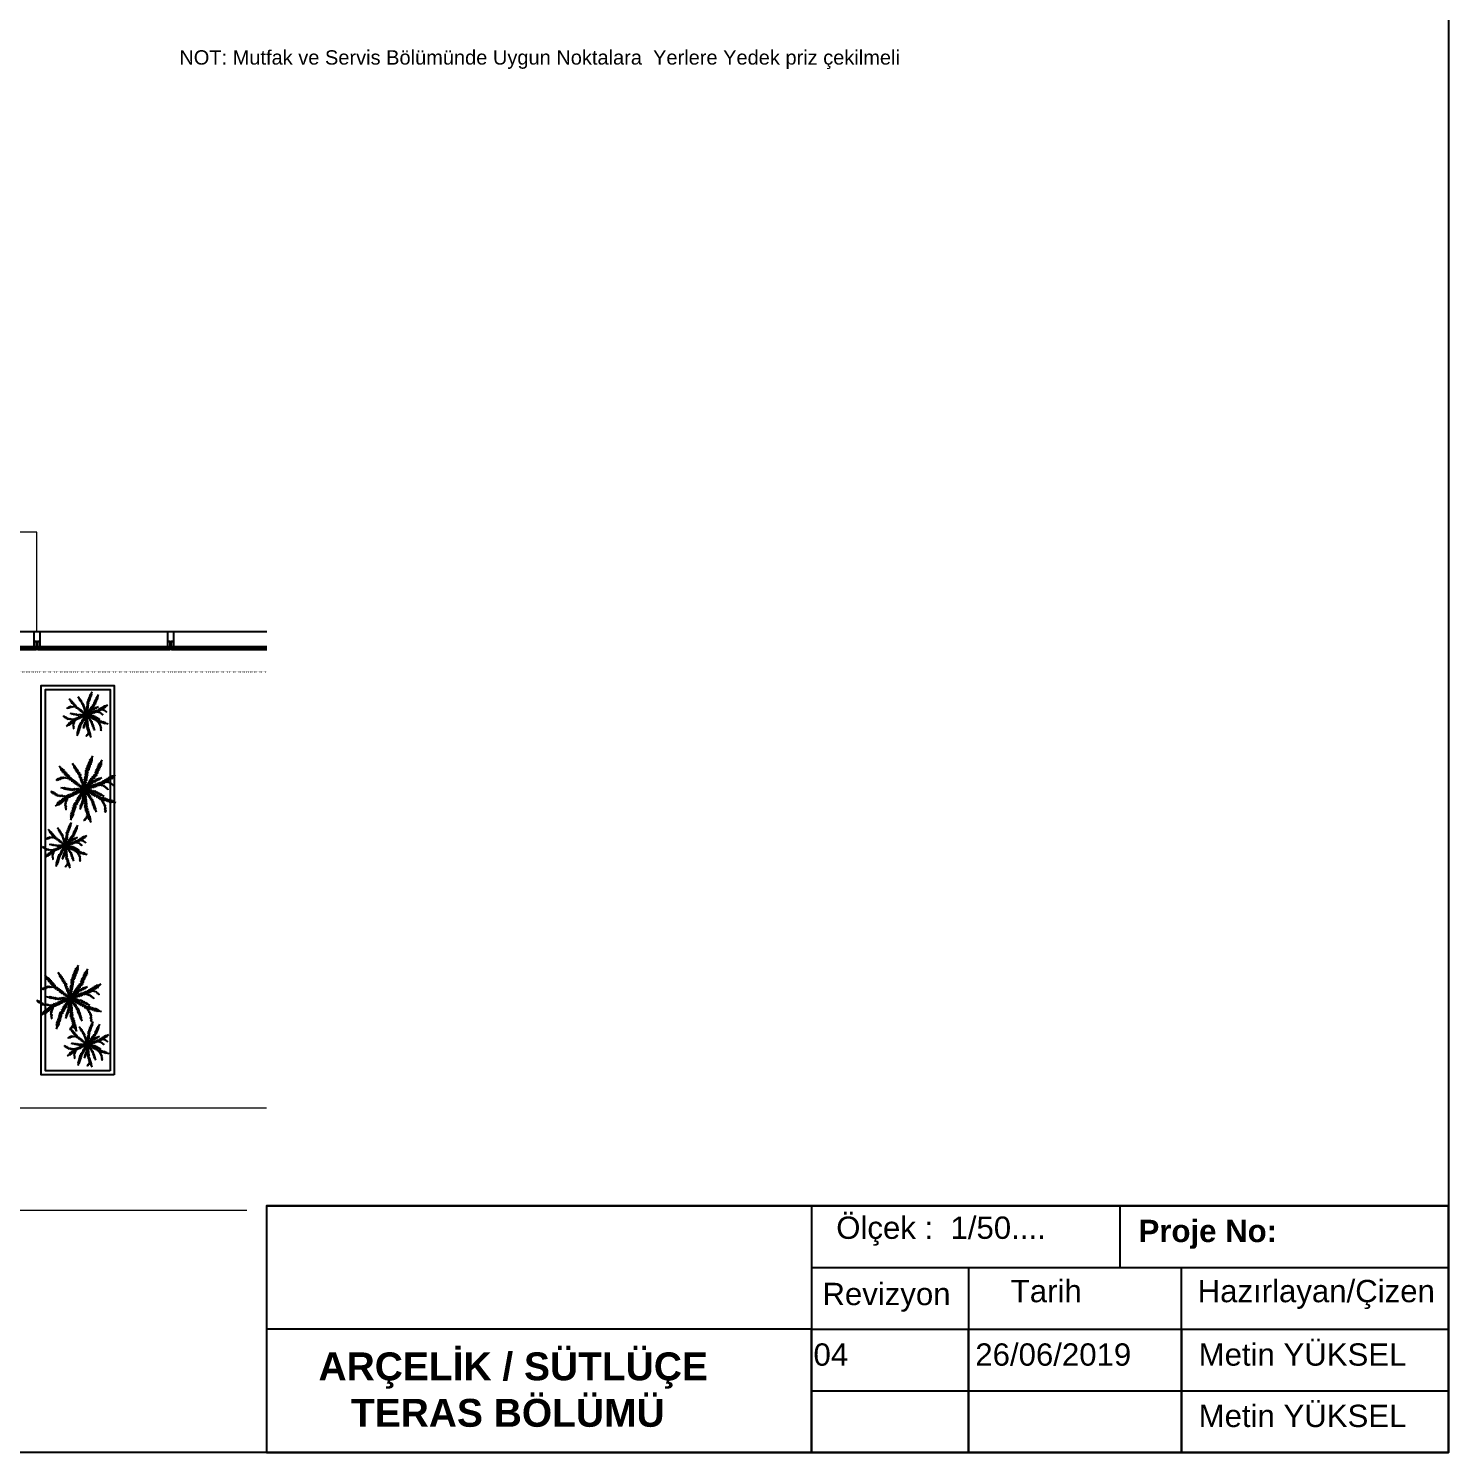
# Model space of a CAD drawing. Header units: centimetres. Extents: x 2289 to 5458, y 2057 to 4688.
# Drawn here: x 4185 to 5458, y 2057 to 3333 of the extents above; entities that cross this region are included whole.
import ezdxf

# ---------------------------------------------------------------- set-up
doc = ezdxf.new("R2010")
doc.units = ezdxf.units.CM
doc.header["$LTSCALE"] = 50
doc.linetypes.add('DOT2', pattern=[0.125, 0, -0.125])
for name, color, linetype in [('ANTET', 250, 'Continuous'), ('BA_elev3', 8, 'Continuous'), ('BA_env_landscp', 84, 'Continuous'), ('BA_mat-alcipan-wr', 91, 'Continuous')]:
    doc.layers.add(name, color=color, linetype=linetype)
doc.layers.add('BA_MECVUT BİNA', color=252, linetype='Continuous', lineweight=5)
doc.layers.add('TES_ELK', color=230, linetype='Continuous', lineweight=25)
doc.styles.add('antet', font='arial.ttf')
doc.styles.get("Standard").update_dxf_attribs({"font": 'arial.ttf'})

# ---------------------------------------------------------------- blocks, each defined once
blk = doc.blocks.new('MAVİ SEDİR')
for p, q in [((215768, 56641), (215771, 56654)), ((215500, 56552), (215493, 56550)), ((215496, 56555), (215497, 56560)), ((215511, 56543), (215498, 56540)), ((215517, 56538), (215502, 56534)), ((215524, 56532), (215505, 56527)), ((215506, 56547), (215507, 56557)), ((215533, 56525), (215513, 56519)), ((215517, 56538), (215518, 56553)), ((215540, 56519), (215519, 56514)), ((215548, 56512), (215527, 56506)), ((215528, 56529), (215529, 56549)), ((215560, 56502), (215539, 56496)), ((215542, 56517), (215543, 56538)), ((215553, 56508), (215554, 56529)), ((215567, 56497), (215568, 56516)), ((215578, 56487), (215580, 56506)), ((215611, 56526), (215604, 56531)), ((215612, 56519), (215605, 56524)), ((215612, 56512), (215606, 56517)), ((215611, 56534), (215607, 56545)), ((215613, 56503), (215607, 56507)), ((215614, 56494), (215607, 56499)), ((215613, 56539), (215609, 56550)), ((215611, 56534), (215623, 56539)), ((215611, 56523), (215621, 56533)), ((215616, 56546), (215612, 56557)), ((215612, 56516), (215621, 56524)), ((215613, 56507), (215620, 56514)), ((215613, 56500), (215620, 56507)), ((215618, 56551), (215614, 56562)), ((215614, 56542), (215626, 56546)), ((215621, 56557), (215617, 56568)), ((215617, 56548), (215629, 56553)), ((215624, 56563), (215619, 56574)), ((215621, 56556), (215633, 56560)), ((215627, 56570), (215622, 56581)), ((215623, 56561), (215635, 56566)), ((215629, 56574), (215624, 56586)), ((215626, 56568), (215638, 56572)), ((215631, 56580), (215627, 56592)), ((215634, 56587), (215630, 56596)), ((215630, 56577), (215641, 56581)), ((215632, 56583), (215642, 56586)), ((215636, 56592), (215643, 56594)), ((215727, 56512), (215714, 56517)), ((215726, 56518), (215715, 56522)), ((215728, 56504), (215715, 56510)), ((215724, 56523), (215716, 56527)), ((215730, 56498), (215716, 56504)), ((215723, 56533), (215718, 56535)), ((215722, 56536), (215725, 56539)), ((215724, 56527), (215729, 56532)), ((215726, 56518), (215733, 56525)), ((215727, 56508), (215737, 56518)), ((215730, 56496), (215740, 56506)), ((215764, 56646), (215755, 56648)), ((215771, 56636), (215758, 56639)), ((215775, 56629), (215760, 56632)), ((215782, 56618), (215765, 56622)), ((215787, 56610), (215770, 56614)), ((215773, 56633), (215776, 56649)), ((215791, 56604), (215774, 56607)), ((215777, 56626), (215781, 56641)), ((215797, 56595), (215780, 56598)), ((215781, 56620), (215784, 56636)), ((215786, 56612), (215789, 56627)), ((215802, 56587), (215786, 56590)), ((215790, 56605), (215794, 56620)), ((215807, 56578), (215791, 56582)), ((215795, 56598), (215798, 56613)), ((215809, 56564), (215795, 56574)), ((215809, 56554), (215797, 56563)), ((215798, 56592), (215802, 56606)), ((215810, 56543), (215799, 56551)), ((215810, 56534), (215800, 56541)), ((215803, 56584), (215807, 56598)), ((215811, 56522), (215803, 56529)), ((215812, 56511), (215805, 56516)), ((215812, 56503), (215806, 56508)), ((215807, 56578), (215810, 56592)), ((215808, 56568), (215816, 56575)), ((215809, 56559), (215817, 56566)), ((215809, 56550), (215817, 56557)), ((215810, 56538), (215818, 56545)), ((215811, 56526), (215818, 56533)), ((215812, 56516), (215819, 56523)), ((215812, 56503), (215819, 56510)), ((215813, 56496), (215820, 56502)), ((215813, 56468), (215890, 56499)), ((215821, 56484), (215816, 56501)), ((215827, 56491), (215822, 56508)), ((215835, 56501), (215830, 56519)), ((215837, 56503), (215859, 56502)), ((215845, 56514), (215840, 56533)), ((215842, 56510), (215865, 56509)), ((215855, 56526), (215849, 56545)), ((215851, 56521), (215873, 56520)), ((215860, 56533), (215882, 56531)), ((215866, 56540), (215861, 56560)), ((215875, 56552), (215869, 56572)), ((215870, 56545), (215891, 56544)), ((215870, 56491), (215872, 56499)), ((215877, 56553), (215898, 56552)), ((215886, 56566), (215881, 56585)), ((215882, 56560), (215903, 56559)), ((215883, 56497), (215885, 56505)), ((215889, 56570), (215909, 56568)), ((215890, 56499), (215959, 56492)), ((215895, 56576), (215891, 56591)), ((215891, 56499), (215899, 56506)), ((215891, 56499), (215898, 56489)), ((215895, 56576), (215911, 56576)), ((215900, 56583), (215913, 56582)), ((215904, 56587), (215901, 56597)), ((215903, 56498), (215912, 56505)), ((215909, 56594), (215917, 56594)), ((215909, 56497), (215918, 56505)), ((215912, 56598), (215910, 56603)), ((215922, 56496), (215931, 56503)), ((215934, 56494), (215944, 56502)), ((215948, 56493), (215956, 56499)), ((215468, 56412), (215463, 56410)), ((215477, 56406), (215469, 56403)), ((215471, 56410), (215470, 56416)), ((215486, 56400), (215475, 56395)), ((215480, 56404), (215480, 56414)), ((215496, 56394), (215480, 56388)), ((215486, 56400), (215486, 56413)), ((215492, 56396), (215492, 56412)), ((215508, 56386), (215492, 56379)), ((215500, 56391), (215500, 56408)), ((215518, 56379), (215502, 56373)), ((215506, 56387), (215506, 56404)), ((215514, 56382), (215513, 56399)), ((215531, 56371), (215515, 56365)), ((215525, 56375), (215524, 56393)), ((215541, 56364), (215526, 56358)), ((215535, 56368), (215534, 56386)), ((215552, 56357), (215538, 56351)), ((215545, 56362), (215544, 56380)), ((215562, 56351), (215548, 56345)), ((215572, 56492), (215550, 56487)), ((215551, 56358), (215550, 56376)), ((215568, 56346), (215554, 56341)), ((215559, 56352), (215559, 56371)), ((215582, 56484), (215560, 56478)), ((215566, 56348), (215565, 56367)), ((215589, 56478), (215567, 56472)), ((215573, 56344), (215572, 56363)), ((215599, 56470), (215576, 56464)), ((215606, 56464), (215584, 56458)), ((215588, 56339), (215588, 56355)), ((215591, 56476), (215592, 56495)), ((215613, 56457), (215591, 56452)), ((215596, 56336), (215596, 56352)), ((215601, 56468), (215603, 56486)), ((215624, 56441), (215606, 56436)), ((215607, 56333), (215606, 56348)), ((215614, 56486), (215608, 56490)), ((215608, 56462), (215610, 56480)), ((215615, 56476), (215609, 56481)), ((215616, 56470), (215610, 56475)), ((215630, 56433), (215612, 56428)), ((215613, 56330), (215613, 56345)), ((215614, 56491), (215620, 56497)), ((215615, 56482), (215620, 56487)), ((215615, 56476), (215619, 56480)), ((215620, 56447), (215622, 56469)), ((215638, 56422), (215621, 56417)), ((215643, 56415), (215626, 56410)), ((215627, 56437), (215629, 56461)), ((215633, 56429), (215635, 56453)), ((215651, 56404), (215634, 56399)), ((215655, 56398), (215638, 56394)), ((215662, 56389), (215645, 56385)), ((215646, 56411), (215648, 56435)), ((215668, 56380), (215652, 56376)), ((215674, 56372), (215658, 56368)), ((215660, 56392), (215661, 56415)), ((215678, 56367), (215662, 56363)), ((215666, 56383), (215668, 56407)), ((215672, 56375), (215674, 56398)), ((215689, 56352), (215673, 56348)), ((215679, 56365), (215681, 56388)), ((215684, 56358), (215686, 56381)), ((215695, 56343), (215697, 56366)), ((215705, 56329), (215707, 56352)), ((215731, 56490), (215717, 56496)), ((215733, 56480), (215719, 56486)), ((215735, 56469), (215721, 56476)), ((215737, 56460), (215723, 56467)), ((215738, 56454), (215724, 56461)), ((215740, 56446), (215725, 56452)), ((215741, 56439), (215726, 56446)), ((215737, 56343), (215726, 56348)), ((215738, 56374), (215727, 56379)), ((215738, 56367), (215727, 56372)), ((215738, 56360), (215727, 56365)), ((215737, 56356), (215727, 56361)), ((215742, 56433), (215728, 56439)), ((215740, 56402), (215728, 56408)), ((215740, 56396), (215728, 56402)), ((215739, 56387), (215728, 56392)), ((215739, 56382), (215728, 56387)), ((215741, 56419), (215729, 56424)), ((215741, 56412), (215729, 56417)), ((215732, 56486), (215741, 56497)), ((215734, 56474), (215744, 56484)), ((215736, 56463), (215745, 56473)), ((215736, 56335), (215747, 56347)), ((215737, 56354), (215748, 56366)), ((215737, 56348), (215748, 56359)), ((215738, 56452), (215747, 56462)), ((215738, 56370), (215749, 56381)), ((215738, 56363), (215749, 56374)), ((215739, 56393), (215751, 56405)), ((215739, 56377), (215750, 56389)), ((215740, 56443), (215749, 56452)), ((215740, 56409), (215752, 56421)), ((215741, 56437), (215750, 56446)), ((215741, 56423), (215752, 56435)), ((215741, 56416), (215752, 56428)), ((215753, 56334), (215747, 56356)), ((215760, 56350), (215754, 56372)), ((215757, 56343), (215773, 56342)), ((215768, 56366), (215761, 56388)), ((215771, 56375), (215765, 56397)), ((215765, 56360), (215781, 56359)), ((215776, 56386), (215770, 56408)), ((215772, 56377), (215789, 56376)), ((215781, 56395), (215774, 56418)), ((215775, 56382), (215792, 56381)), ((215785, 56405), (215778, 56427)), ((215779, 56392), (215796, 56391)), ((215783, 56402), (215801, 56401)), ((215794, 56426), (215788, 56449)), ((215788, 56412), (215806, 56411)), ((215790, 56323), (215797, 56345)), ((215791, 56418), (215809, 56417)), ((215796, 56430), (215814, 56429)), ((215804, 56447), (215797, 56470)), ((215800, 56438), (215818, 56437)), ((215808, 56456), (215801, 56479)), ((215805, 56451), (215824, 56450)), ((215812, 56466), (215806, 56488)), ((215806, 56333), (215813, 56354)), ((215810, 56460), (215828, 56459)), ((215813, 56337), (215821, 56359)), ((215818, 56478), (215840, 56477)), ((215823, 56486), (215846, 56485)), ((215824, 56344), (215832, 56365)), ((215829, 56494), (215852, 56492)), ((215829, 56347), (215843, 56336)), ((215833, 56349), (215840, 56371)), ((215839, 56352), (215852, 56342)), ((215842, 56480), (215848, 56477)), ((215842, 56354), (215850, 56376)), ((215848, 56358), (215862, 56347)), ((215850, 56483), (215857, 56479)), ((215853, 56484), (215856, 56492)), ((215854, 56362), (215868, 56350)), ((215862, 56366), (215870, 56388)), ((215865, 56489), (215874, 56484)), ((215866, 56368), (215880, 56357)), ((215873, 56373), (215888, 56362)), ((215880, 56495), (215892, 56489)), ((215881, 56378), (215889, 56400)), ((215885, 56380), (215900, 56368)), ((215890, 56383), (215898, 56405)), ((215894, 56385), (215909, 56373)), ((215900, 56388), (215907, 56410)), ((215906, 56498), (215914, 56487)), ((215911, 56395), (215929, 56381)), ((215917, 56398), (215923, 56415)), ((215920, 56496), (215928, 56486)), ((215920, 56399), (215938, 56384)), ((215926, 56400), (215932, 56417)), ((215927, 56495), (215935, 56485)), ((215929, 56401), (215947, 56387)), ((215937, 56494), (215944, 56485)), ((215939, 56404), (215945, 56422)), ((215941, 56405), (215959, 56391)), ((215949, 56407), (215967, 56393)), ((215953, 56492), (215957, 56487)), ((215954, 56409), (215960, 56427)), ((215963, 56411), (215980, 56397)), ((215969, 56413), (215975, 56432)), ((215977, 56415), (215994, 56402)), ((215986, 56418), (215993, 56437)), ((215992, 56420), (216009, 56406)), ((216000, 56422), (216007, 56442)), ((216002, 56423), (216019, 56409)), ((216011, 56425), (216027, 56412)), ((216017, 56427), (216024, 56446)), ((216022, 56428), (216037, 56416)), ((216031, 56431), (216036, 56445)), ((216031, 56431), (216043, 56421)), ((216039, 56433), (216049, 56425)), ((216044, 56435), (216047, 56444)), ((216052, 56437), (216058, 56433)), ((216057, 56438), (216058, 56444)), ((215388, 56205), (215383, 56208)), ((215392, 56207), (215390, 56199)), ((215400, 56210), (215392, 56215)), ((215413, 56215), (215400, 56223)), ((215405, 56212), (215402, 56199)), ((215426, 56220), (215409, 56231)), ((215413, 56215), (215409, 56200)), ((215421, 56219), (215417, 56200)), ((215443, 56227), (215425, 56238)), ((215432, 56223), (215427, 56202)), ((215440, 56226), (215435, 56206)), ((215456, 56233), (215438, 56243)), ((215450, 56230), (215445, 56209)), ((215473, 56240), (215456, 56250)), ((215465, 56236), (215460, 56215)), ((215487, 56245), (215471, 56256)), ((215479, 56242), (215474, 56220)), ((215502, 56252), (215486, 56261)), ((215491, 56247), (215486, 56225)), ((215500, 56251), (215494, 56228)), ((215514, 56257), (215499, 56266)), ((215511, 56255), (215506, 56233)), ((215523, 56260), (215508, 56270)), ((215520, 56259), (215515, 56236)), ((215542, 56264), (215523, 56276)), ((215529, 56262), (215524, 56240)), ((215553, 56265), (215533, 56278)), ((215563, 56267), (215543, 56279)), ((215549, 56265), (215544, 56246)), ((215559, 56266), (215555, 56248)), ((215585, 56270), (215565, 56282)), ((215583, 56341), (215566, 56334)), ((215572, 56268), (215568, 56250)), ((215592, 56338), (215573, 56331)), ((215581, 56269), (215577, 56251)), ((215594, 56182), (215578, 56192)), ((215600, 56335), (215581, 56328)), ((215609, 56273), (215589, 56285)), ((215605, 56190), (215589, 56200)), ((215594, 56271), (215590, 56253)), ((215612, 56196), (215596, 56205)), ((215601, 56272), (215597, 56255)), ((215617, 56329), (215599, 56322)), ((215619, 56274), (215599, 56287)), ((215622, 56204), (215607, 56213)), ((215612, 56273), (215608, 56256)), ((215629, 56276), (215610, 56288)), ((215615, 56198), (215610, 56175)), ((215628, 56208), (215613, 56217)), ((215635, 56323), (215617, 56316)), ((215623, 56275), (215619, 56258)), ((215641, 56277), (215622, 56290)), ((215637, 56215), (215622, 56224)), ((215624, 56327), (215623, 56341)), ((215644, 56320), (215626, 56313)), ((215630, 56325), (215629, 56339)), ((215633, 56276), (215629, 56260)), ((215634, 56213), (215629, 56190)), ((215650, 56278), (215631, 56291)), ((215645, 56222), (215631, 56231)), ((215651, 56318), (215634, 56311)), ((215639, 56277), (215635, 56261)), ((215642, 56219), (215637, 56197)), ((215638, 56322), (215638, 56336)), ((215653, 56228), (215639, 56237)), ((215650, 56190), (215639, 56188)), ((215661, 56314), (215643, 56307)), ((215658, 56232), (215644, 56240)), ((215657, 56199), (215644, 56197)), ((215650, 56226), (215645, 56203)), ((215646, 56319), (215646, 56333)), ((215662, 56204), (215647, 56202)), ((215668, 56281), (215649, 56293)), ((215668, 56312), (215651, 56305)), ((215666, 56209), (215651, 56207)), ((215652, 56193), (215659, 56181)), ((215655, 56317), (215654, 56330)), ((215658, 56279), (215654, 56264)), ((215660, 56233), (215655, 56211)), ((215659, 56315), (215659, 56329)), ((215673, 56243), (215659, 56251)), ((215675, 56220), (215660, 56217)), ((215660, 56202), (215666, 56192)), ((215667, 56239), (215662, 56216)), ((215664, 56207), (215670, 56197)), ((215682, 56307), (215665, 56300)), ((215685, 56283), (215666, 56295)), ((215669, 56214), (215675, 56204)), ((215684, 56231), (215670, 56228)), ((215675, 56282), (215672, 56267)), ((215674, 56310), (215673, 56323)), ((215673, 56218), (215678, 56208)), ((215687, 56254), (215674, 56262)), ((215688, 56236), (215674, 56233)), ((215681, 56250), (215677, 56227)), ((215696, 56303), (215678, 56296)), ((215692, 56240), (215678, 56238)), ((215678, 56224), (215684, 56214)), ((215700, 56285), (215681, 56297)), ((215681, 56227), (215686, 56218)), ((215697, 56246), (215683, 56244)), ((215699, 56337), (215684, 56333)), ((215685, 56232), (215691, 56223)), ((215702, 56194), (215685, 56193)), ((215688, 56305), (215687, 56318)), ((215700, 56251), (215687, 56248)), ((215704, 56199), (215687, 56199)), ((215692, 56284), (215689, 56271)), ((215701, 56264), (215689, 56272)), ((215707, 56299), (215690, 56292)), ((215695, 56260), (215690, 56238)), ((215690, 56238), (215695, 56228)), ((215709, 56217), (215693, 56216)), ((215708, 56259), (215694, 56257)), ((215694, 56242), (215699, 56233)), ((215709, 56324), (215696, 56320)), ((215696, 56245), (215701, 56236)), ((215715, 56287), (215697, 56299)), ((215715, 56234), (215699, 56234)), ((215700, 56190), (215709, 56168)), ((215701, 56301), (215701, 56312)), ((215714, 56267), (215701, 56265)), ((215719, 56295), (215702, 56288)), ((215704, 56286), (215702, 56276)), ((215710, 56272), (215702, 56277)), ((215706, 56269), (215702, 56247)), ((215703, 56254), (215708, 56245)), ((215704, 56202), (215713, 56180)), ((215720, 56274), (215706, 56271)), ((215720, 56250), (215706, 56250)), ((215716, 56314), (215707, 56311)), ((215725, 56289), (215707, 56301)), ((215707, 56210), (215716, 56189)), ((215711, 56298), (215710, 56306)), ((215727, 56292), (215710, 56285)), ((215710, 56262), (215715, 56254)), ((215713, 56287), (215711, 56280)), ((215717, 56277), (215711, 56281)), ((215713, 56318), (215715, 56340)), ((215726, 56281), (215713, 56279)), ((215713, 56227), (215721, 56206)), ((215721, 56307), (215714, 56305)), ((215719, 56279), (215714, 56257)), ((215724, 56262), (215714, 56262)), ((215717, 56295), (215717, 56301)), ((215730, 56286), (215717, 56284)), ((215717, 56270), (215721, 56263)), ((215718, 56244), (215727, 56223)), ((215727, 56270), (215720, 56270)), ((215727, 56285), (215722, 56263)), ((215722, 56276), (215725, 56271)), ((215723, 56305), (215724, 56327)), ((215723, 56257), (215731, 56237)), ((215725, 56280), (215727, 56276)), ((215736, 56330), (215726, 56335)), ((215735, 56319), (215726, 56323)), ((215735, 56310), (215728, 56313)), ((215728, 56273), (215736, 56252)), ((215729, 56296), (215730, 56318)), ((215735, 56285), (215729, 56273)), ((215734, 56304), (215730, 56306)), ((215736, 56279), (215730, 56267)), ((215737, 56297), (215731, 56319)), ((215731, 56282), (215739, 56262)), ((215738, 56270), (215732, 56257)), ((215734, 56302), (215745, 56314)), ((215734, 56295), (215744, 56307)), ((215740, 56261), (215734, 56249)), ((215735, 56323), (215746, 56335)), ((215741, 56307), (215735, 56328)), ((215735, 56314), (215745, 56325)), ((215736, 56277), (215741, 56277)), ((215737, 56283), (215758, 56275)), ((215743, 56251), (215737, 56238)), ((215738, 56290), (215750, 56283)), ((215738, 56272), (215744, 56272)), ((215739, 56287), (215743, 56271)), ((215744, 56272), (215739, 56266)), ((215739, 56265), (215748, 56264)), ((215746, 56240), (215739, 56227)), ((215740, 56294), (215748, 56315)), ((215747, 56321), (215741, 56343)), ((215747, 56235), (215741, 56222)), ((215742, 56309), (215749, 56309)), ((215742, 56289), (215759, 56302)), ((215742, 56274), (215763, 56266)), ((215748, 56264), (215742, 56257)), ((215742, 56255), (215752, 56254)), ((215749, 56227), (215742, 56215)), ((215750, 56221), (215744, 56209)), ((215745, 56317), (215755, 56316)), ((215745, 56291), (215756, 56284)), ((215745, 56282), (215750, 56266)), ((215754, 56254), (215745, 56243)), ((215745, 56244), (215754, 56243)), ((215752, 56215), (215745, 56202)), ((215746, 56291), (215747, 56296)), ((215747, 56281), (215751, 56284)), ((215747, 56233), (215757, 56232)), ((215748, 56230), (215758, 56228)), ((215749, 56299), (215756, 56320)), ((215755, 56201), (215749, 56188)), ((215750, 56328), (215764, 56327)), ((215750, 56260), (215771, 56252)), ((215750, 56223), (215760, 56222)), ((215751, 56292), (215753, 56298)), ((215751, 56217), (215762, 56216)), ((215752, 56289), (215770, 56302)), ((215752, 56301), (215757, 56296)), ((215752, 56278), (215758, 56282)), ((215762, 56239), (215752, 56227)), ((215753, 56211), (215764, 56209)), ((215754, 56292), (215766, 56285)), ((215754, 56288), (215756, 56282)), ((215754, 56206), (215765, 56205)), ((215755, 56276), (215760, 56259)), ((215756, 56198), (215767, 56197)), ((215757, 56248), (215778, 56240)), ((215757, 56193), (215768, 56192)), ((215759, 56305), (215766, 56299)), ((215759, 56293), (215761, 56301)), ((215760, 56273), (215768, 56279)), ((215771, 56223), (215761, 56211)), ((215763, 56307), (215770, 56328)), ((215763, 56293), (215775, 56286)), ((215763, 56288), (215766, 56278)), ((215764, 56270), (215769, 56253)), ((215766, 56233), (215787, 56225)), ((215768, 56287), (215786, 56301)), ((215769, 56311), (215780, 56302)), ((215769, 56294), (215771, 56304)), ((215780, 56207), (215770, 56194)), ((215771, 56266), (215780, 56273)), ((215783, 56202), (215772, 56189)), ((215773, 56295), (215785, 56287)), ((215775, 56315), (215783, 56336)), ((215775, 56287), (215779, 56273)), ((215775, 56263), (215780, 56246)), ((215775, 56217), (215796, 56209)), ((215788, 56193), (215777, 56179)), ((215779, 56209), (215801, 56201)), ((215780, 56295), (215782, 56305)), ((215782, 56286), (215800, 56300)), ((215782, 56258), (215792, 56265)), ((215784, 56320), (215796, 56310)), ((215784, 56296), (215796, 56288)), ((215785, 56198), (215807, 56190)), ((215787, 56255), (215792, 56239)), ((215790, 56297), (215802, 56289)), ((215790, 56189), (215812, 56181)), ((215791, 56297), (215794, 56307)), ((215792, 56286), (215796, 56270)), ((215792, 56251), (215797, 56235)), ((215794, 56250), (215804, 56258)), ((215795, 56297), (215798, 56307)), ((215797, 56298), (215809, 56290)), ((215798, 56248), (215808, 56255)), ((215799, 56329), (215812, 56319)), ((215799, 56285), (215817, 56298)), ((215800, 56246), (215805, 56230)), ((215801, 56298), (215804, 56308)), ((215804, 56298), (215815, 56290)), ((215804, 56244), (215815, 56251)), ((215807, 56242), (215812, 56225)), ((215808, 56299), (215810, 56309)), ((215810, 56299), (215822, 56291)), ((215810, 56284), (215815, 56269)), ((215811, 56239), (215822, 56247)), ((215813, 56238), (215819, 56221)), ((215815, 56339), (215828, 56328)), ((215815, 56300), (215817, 56310)), ((215817, 56284), (215836, 56297)), ((215818, 56235), (215829, 56243)), ((215819, 56300), (215821, 56311)), ((215821, 56342), (215834, 56331)), ((215823, 56232), (215833, 56240)), ((215824, 56301), (215836, 56293)), ((215826, 56283), (215845, 56297)), ((215827, 56301), (215830, 56312)), ((215828, 56283), (215833, 56267)), ((215828, 56228), (215833, 56211)), ((215831, 56226), (215842, 56234)), ((215832, 56302), (215835, 56313)), ((215834, 56283), (215839, 56266)), ((215837, 56223), (215848, 56231)), ((215838, 56302), (215850, 56294)), ((215838, 56282), (215857, 56296)), ((215841, 56303), (215843, 56314)), ((215842, 56219), (215848, 56201)), ((215844, 56303), (215856, 56295)), ((215845, 56282), (215850, 56265)), ((215845, 56217), (215857, 56225)), ((215847, 56303), (215850, 56315)), ((215848, 56282), (215867, 56295)), ((215849, 56215), (215854, 56197)), ((215851, 56304), (215862, 56296)), ((215852, 56213), (215863, 56221)), ((215855, 56281), (215860, 56264)), ((215856, 56210), (215861, 56194)), ((215859, 56305), (215862, 56318)), ((215859, 56281), (215878, 56294)), ((215863, 56306), (215872, 56300)), ((215864, 56307), (215868, 56320)), ((215864, 56204), (215878, 56214)), ((215866, 56280), (215872, 56263)), ((215868, 56308), (215877, 56302)), ((215869, 56202), (215873, 56189)), ((215870, 56309), (215873, 56322)), ((215871, 56202), (215885, 56212)), ((215873, 56280), (215879, 56263)), ((215875, 56200), (215879, 56187)), ((215876, 56311), (215885, 56305)), ((215877, 56311), (215880, 56325)), ((215878, 56199), (215892, 56210)), ((215882, 56313), (215885, 56327)), ((215883, 56279), (215902, 56293)), ((215885, 56315), (215895, 56308)), ((215885, 56197), (215889, 56183)), ((215887, 56279), (215892, 56261)), ((215887, 56196), (215901, 56206)), ((215890, 56316), (215893, 56330)), ((215893, 56194), (215907, 56204)), ((215894, 56318), (215904, 56311)), ((215896, 56278), (215901, 56260)), ((215897, 56193), (215901, 56179)), ((215898, 56320), (215902, 56333)), ((215903, 56191), (215917, 56201)), ((215904, 56322), (215915, 56315)), ((215905, 56277), (215924, 56291)), ((215907, 56323), (215911, 56336)), ((215908, 56189), (215912, 56175)), ((215909, 56277), (215915, 56259)), ((215912, 56325), (215923, 56318)), ((215914, 56326), (215917, 56338)), ((215914, 56187), (215927, 56197)), ((215915, 56277), (215934, 56291)), ((215919, 56328), (215922, 56340)), ((215919, 56276), (215925, 56258)), ((215923, 56329), (215933, 56322)), ((215925, 56330), (215928, 56342)), ((215925, 56183), (215938, 56193)), ((215926, 56276), (215944, 56289)), ((215930, 56332), (215933, 56342)), ((215930, 56332), (215938, 56327)), ((215933, 56181), (215946, 56190)), ((215935, 56334), (215937, 56342)), ((215938, 56335), (215944, 56332)), ((215939, 56275), (215946, 56253)), ((215943, 56337), (215944, 56342)), ((215945, 56274), (215960, 56284)), ((215946, 56338), (215949, 56336)), ((215948, 56273), (215955, 56250)), ((215954, 56271), (215969, 56281)), ((215957, 56270), (215964, 56248)), ((215967, 56266), (215982, 56277)), ((215969, 56266), (215976, 56244)), ((215978, 56263), (215984, 56241)), ((215982, 56261), (215998, 56272)), ((215991, 56258), (215997, 56237)), ((215997, 56256), (216013, 56268)), ((216000, 56255), (216048, 56269)), ((216005, 56254), (216011, 56233)), ((216014, 56250), (216031, 56262)), ((216020, 56261), (216024, 56258)), ((216020, 56249), (216026, 56228)), ((216023, 56262), (216025, 56266)), ((216028, 56263), (216031, 56269)), ((216028, 56246), (216045, 56258)), ((216030, 56264), (216034, 56261)), ((216030, 56245), (216036, 56225)), ((216032, 56264), (216035, 56270)), ((216038, 56242), (216044, 56222)), ((216040, 56266), (216044, 56263)), ((216042, 56267), (216045, 56274)), ((216045, 56240), (216061, 56252)), ((216048, 56269), (216078, 56298)), ((216048, 56269), (216048, 56277)), ((216048, 56269), (216055, 56269)), ((216050, 56239), (216055, 56220)), ((216052, 56272), (216052, 56280)), ((216054, 56274), (216061, 56274)), ((216058, 56279), (216058, 56287)), ((216058, 56236), (216070, 56245)), ((216058, 56236), (216063, 56220)), ((216059, 56279), (216066, 56279)), ((216064, 56284), (216064, 56292)), ((216065, 56285), (216072, 56285)), ((216066, 56233), (216070, 56221)), ((216070, 56290), (216078, 56290)), ((216071, 56291), (216071, 56297)), ((216071, 56231), (216079, 56237)), ((216075, 56295), (216075, 56299)), ((216079, 56228), (216082, 56221)), ((216084, 56227), (216088, 56230)), ((215435, 56105), (215428, 56109)), ((215431, 56103), (215430, 56098)), ((215448, 56110), (215437, 56117)), ((215443, 56108), (215441, 56098)), ((215456, 56114), (215442, 56122)), ((215464, 56117), (215447, 56127)), ((215456, 56114), (215452, 56099)), ((215475, 56122), (215457, 56133)), ((215483, 56125), (215464, 56136)), ((215468, 56119), (215464, 56099)), ((215493, 56130), (215474, 56141)), ((215485, 56126), (215480, 56106)), ((215507, 56136), (215488, 56147)), ((215498, 56132), (215494, 56112)), ((215521, 56142), (215502, 56153)), ((215515, 56139), (215511, 56120)), ((215533, 56147), (215514, 56159)), ((215542, 56151), (215522, 56162)), ((215529, 56145), (215525, 56126)), ((215553, 56156), (215533, 56167)), ((215544, 56152), (215540, 56133)), ((215562, 56159), (215542, 56171)), ((215570, 56164), (215551, 56175)), ((215556, 56157), (215552, 56139)), ((215565, 56160), (215561, 56143)), ((215586, 56176), (215570, 56186)), ((215581, 56172), (215576, 56150)), ((215589, 56179), (215584, 56155)), ((215598, 56185), (215592, 56161)), ((215615, 56116), (215609, 56115)), ((215612, 56109), (215609, 56109)), ((215623, 56132), (215610, 56130)), ((215619, 56124), (215610, 56123)), ((215632, 56036), (215610, 56035)), ((215613, 56112), (215615, 56108)), ((215627, 56142), (215615, 56140)), ((215617, 56120), (215621, 56113)), ((215640, 56048), (215618, 56047)), ((215631, 56150), (215619, 56147)), ((215619, 56124), (215624, 56116)), ((215621, 56129), (215627, 56119)), ((215636, 56160), (215624, 56158)), ((215624, 56136), (215631, 56124)), ((215647, 56060), (215625, 56059)), ((215627, 56140), (215633, 56129)), ((215640, 56168), (215628, 56166)), ((215630, 56146), (215636, 56135)), ((215652, 56067), (215630, 56066)), ((215644, 56177), (215633, 56175)), ((215634, 56155), (215640, 56143)), ((215659, 56078), (215636, 56077)), ((215636, 56043), (215644, 56024)), ((215648, 56185), (215637, 56183)), ((215638, 56163), (215644, 56151)), ((215641, 56171), (215648, 56159)), ((215664, 56086), (215641, 56085)), ((215644, 56176), (215650, 56164)), ((215645, 56056), (215652, 56038)), ((215669, 56094), (215646, 56093)), ((215647, 56183), (215654, 56170)), ((215649, 56188), (215656, 56176)), ((215650, 56064), (215663, 56010)), ((215654, 56047), (215651, 56043)), ((215654, 56069), (215660, 56052)), ((215657, 56036), (215654, 56031)), ((215675, 56113), (215656, 56112)), ((215657, 56038), (215662, 56035)), ((215678, 56123), (215659, 56122)), ((215661, 56081), (215668, 56064)), ((215682, 56135), (215664, 56135)), ((215666, 56088), (215672, 56072)), ((215685, 56144), (215667, 56143)), ((215689, 56157), (215672, 56156)), ((215673, 56107), (215681, 56086)), ((215692, 56163), (215674, 56162)), ((215676, 56117), (215685, 56095)), ((215695, 56174), (215678, 56173)), ((215679, 56127), (215688, 56105)), ((215698, 56184), (215681, 56183)), ((215684, 56142), (215700, 56076)), ((215686, 56148), (215695, 56126)), ((215689, 56121), (215686, 56116)), ((215693, 56107), (215689, 56102)), ((215692, 56110), (215698, 56107)), ((215696, 56093), (215692, 56088)), ((215694, 56170), (215702, 56148)), ((215695, 56097), (215703, 56093)), ((215699, 56082), (215695, 56076)), ((215697, 56180), (215706, 56159)), ((215698, 56084), (215708, 56079)), ((215700, 56076), (215739, 56033)), ((215701, 56075), (215701, 56066)), ((215701, 56075), (215711, 56075)), ((215709, 56066), (215720, 56066)), ((215711, 56064), (215710, 56055)), ((215717, 56058), (215728, 56057)), ((215722, 56052), (215722, 56042)), ((215726, 56047), (215736, 56047)), ((215729, 56045), (215728, 56034)), ((215733, 56041), (215732, 56032)), ((215735, 56037), (215741, 56037)), ((215758, 56188), (215752, 56175)), ((215760, 56182), (215753, 56168)), ((215761, 56175), (215755, 56163)), ((215759, 56185), (215770, 56184)), ((215760, 56179), (215772, 56178)), ((215765, 56164), (215760, 56154)), ((215767, 56159), (215762, 56149)), ((215763, 56167), (215777, 56165)), ((215766, 56162), (215780, 56160)), ((215771, 56151), (215766, 56141)), ((215768, 56157), (215782, 56155)), ((215776, 56142), (215771, 56132)), ((215772, 56150), (215786, 56148)), ((215775, 56145), (215788, 56143)), ((215780, 56134), (215775, 56123)), ((215779, 56138), (215792, 56136)), ((215786, 56124), (215780, 56113)), ((215794, 56183), (215782, 56170)), ((215783, 56130), (215796, 56128)), ((215790, 56117), (215784, 56105)), ((215787, 56121), (215801, 56120)), ((215799, 56174), (215788, 56160)), ((215795, 56107), (215790, 56096)), ((215802, 56168), (215791, 56154)), ((215791, 56115), (215804, 56114)), ((215793, 56111), (215806, 56109)), ((215795, 56180), (215817, 56172)), ((215799, 56099), (215795, 56091)), ((215797, 56104), (215808, 56103)), ((215809, 56156), (215798, 56142)), ((215799, 56099), (215809, 56098)), ((215803, 56092), (215800, 56086)), ((215801, 56095), (215809, 56094)), ((215813, 56148), (215802, 56134)), ((215807, 56085), (215805, 56082)), ((215806, 56087), (215810, 56087)), ((215807, 56160), (215829, 56151)), ((215820, 56136), (215808, 56122)), ((215825, 56128), (215813, 56113)), ((215818, 56140), (215840, 56132)), ((215835, 56110), (215821, 56093)), ((215823, 56131), (215845, 56123)), ((215838, 56101), (215823, 56084)), ((215840, 56092), (215826, 56074)), ((215828, 56122), (215849, 56114)), ((215844, 56080), (215829, 56062)), ((215832, 56115), (215911, 56067)), ((215846, 56071), (215832, 56054)), ((215850, 56058), (215835, 56041)), ((215837, 56104), (215854, 56098)), ((215853, 56044), (215839, 56027)), ((215840, 56095), (215857, 56089)), ((215843, 56082), (215861, 56076)), ((215847, 56067), (215865, 56060)), ((215851, 56052), (215870, 56045)), ((215856, 56034), (215875, 56027)), ((215857, 56100), (215863, 56102)), ((215857, 56100), (215858, 56092)), ((215862, 56097), (215869, 56099)), ((215866, 56094), (215867, 56086)), ((215871, 56092), (215879, 56095)), ((215874, 56090), (215875, 56081)), ((215886, 56082), (215897, 56086)), ((215891, 56079), (215892, 56070)), ((215902, 56073), (215916, 56077)), ((215904, 56071), (215906, 56062)), ((215911, 56067), (215990, 56063)), ((215913, 56067), (215923, 56076)), ((215913, 56067), (215921, 56057)), ((215921, 56185), (215925, 56170)), ((215922, 56066), (215932, 56076)), ((215927, 56066), (215935, 56056)), ((215931, 56181), (215936, 56166)), ((215939, 56179), (215952, 56188)), ((215939, 56065), (215950, 56075)), ((215940, 56065), (215949, 56055)), ((215944, 56177), (215948, 56162)), ((215948, 56176), (215960, 56184)), ((215953, 56065), (215964, 56075)), ((215954, 56174), (215964, 56181)), ((215954, 56174), (215957, 56163)), ((215956, 56064), (215965, 56054)), ((215960, 56172), (215968, 56177)), ((215964, 56170), (215966, 56163)), ((215969, 56064), (215978, 56053)), ((215970, 56168), (215975, 56171)), ((215972, 56064), (215980, 56071)), ((215973, 56167), (215975, 56163)), ((215977, 56063), (215985, 56055)), ((215983, 56063), (215989, 56068)), ((215589, 55969), (215582, 55969)), ((215597, 55981), (215584, 55981)), ((215602, 55988), (215586, 55988)), ((215606, 55996), (215587, 55995)), ((215587, 55966), (215589, 55961)), ((215613, 56006), (215592, 56005)), ((215594, 55977), (215598, 55967)), ((215617, 56013), (215596, 56012)), ((215623, 56022), (215602, 56021)), ((215602, 55988), (215607, 55974)), ((215609, 56000), (215617, 55981)), ((215619, 56015), (215627, 55996)), ((215627, 56027), (215634, 56008)), ((215660, 56024), (215657, 56019)), ((215659, 56027), (215666, 56024)), ((215662, 56015), (215659, 56010)), ((215662, 56017), (215670, 56013)), ((215663, 56010), (215695, 55975)), ((215664, 56009), (215672, 56009)), ((215664, 56009), (215664, 56002)), ((215671, 56002), (215679, 56001)), ((215672, 56000), (215672, 55993)), ((215677, 55995), (215686, 55994)), ((215681, 55990), (215681, 55982)), ((215685, 55986), (215693, 55986)), ((215687, 55984), (215686, 55976)), ((215690, 55981), (215690, 55974)), ((215692, 55978), (215697, 55978)), ((215857, 56029), (215844, 56012)), ((215860, 56018), (215847, 56002)), ((215863, 56010), (215849, 55993)), ((215866, 55998), (215853, 55983)), ((215868, 55990), (215858, 55977)), ((215860, 56020), (215879, 56013)), ((215870, 55982), (215862, 55972)), ((215864, 56003), (215883, 55996)), ((215868, 55990), (215882, 55984)), ((215874, 55968), (215869, 55962)), ((215871, 55976), (215881, 55973)), ((215875, 55964), (215880, 55962))]:
    blk.add_line(p, q)
for points in [[(215814, 56471), (215808, 56577), (215760, 56654)], [(215733, 56290), (215611, 56460), (215485, 56565)], [(215617, 56451), (215611, 56533), (215639, 56598)], [(215733, 56290), (215742, 56435), (215720, 56546)], [(215733, 56290), (215819, 56481), (215921, 56609)], [(215733, 56290), (215570, 56345), (215457, 56419)], [(215733, 56290), (215914, 56397), (216071, 56443)], [(215733, 56290), (215526, 56261), (215374, 56199)], [(215733, 56290), (215568, 56162), (215417, 56097)], [(215733, 56290), (215668, 56091), (215579, 55953)], [(215733, 56290), (215651, 56192), (215608, 56101)], [(215733, 56290), (215861, 56305), (215954, 56342)], [(215733, 56290), (215764, 56165), (215811, 56077)], [(215733, 56290), (215866, 56203), (215984, 56163)], [(215733, 56290), (215836, 56107), (215879, 55949)], [(215733, 56290), (215942, 56275), (216098, 56222)]]:
    blk.add_lwpolyline(points)
blk = doc.blocks.new('A$C5D8425B0')
at = {"layer": 'BA_MECVUT BİNA'}
blk.add_line((-13347, 16804), (-10001, 16804), dxfattribs=at)
at = {"layer": 'BA_MECVUT BİNA', "elevation": 0}
for points in [[(5178, -4771), (5178, 12707), (4978, 12707), (4978, 17519), (522, 17519), (522, 17719), (-13168, 17719)], [(-10087, 300), (-10087, 300), (-10087, 12692), (-13347, 12693)]]:
    blk.add_lwpolyline(points, dxfattribs=at)
at = {"layer": 'BA_MECVUT BİNA', "linetype": 'DOT2', "elevation": 0}
blk.add_lwpolyline([(4799, -4686), (4799, 300), (4799, 500), (-8649, 500), (-9887, 500), (-9887, 12692), (-9887, 12892), (-13347, 12892)], dxfattribs=at)
blk = doc.blocks.new('W4800-YENI')
for p, q in [((-1225, -160), (-2375, -160)), ((-25, -160), (-1175, -160)), ((2375, -160), (25, -160))]:
    blk.add_line(p, q)
for points in [[(-1208, 0), (-2392, 0), (-2392, -24), (-1208, -24)], [(-8, 0), (-1192, 0), (-1192, -24), (-8, -24)], [(1193, 0), (8, 0), (8, -24), (1193, -24)], [(1207, 0), (2392, 0), (2392, -24), (1207, -24)], [(-2395, -43), (-2395, -70), (-2375, -70), (-2375, -160), (-2425, -160), (-2425, -70), (-2405, -70), (-2405, -43)], [(-1195, -43), (-1195, -70), (-1175, -70), (-1175, -160), (-1225, -160), (-1225, -70), (-1205, -70), (-1205, -43)], [(5, -43), (5, -70), (25, -70), (25, -160), (-25, -160), (-25, -70), (-5, -70), (-5, -43)], [(1205, -43), (1205, -70), (1225, -70), (1225, -160), (1175, -160), (1175, -70), (1195, -70), (1195, -43)], [(2405, -43), (2405, -70), (2425, -70), (2425, -160), (2375, -160), (2375, -70), (2395, -70), (2395, -43)]]:
    blk.add_lwpolyline(points, close=True)
for points in [[(-2392, -6), (-1208, -6)], [(-2392, -18), (-1208, -18)], [(-2375, -24), (-2375, -70), (-2392, -70), (-2392, -24), (-2375, -24)], [(-1208, -24), (-1208, -70), (-1225, -70), (-1225, -24), (-1208, -24)], [(-1192, -6), (-8, -6)], [(-1192, -18), (-8, -18)], [(-1175, -24), (-1175, -70), (-1192, -70), (-1192, -24), (-1175, -24)], [(-8, -24), (-8, -70), (-25, -70), (-25, -24), (-8, -24)], [(8, -6), (1193, -6)], [(8, -18), (1193, -18)], [(25, -24), (25, -70), (8, -70), (8, -24), (25, -24)], [(1192, -24), (1192, -70), (1175, -70), (1175, -24), (1192, -24)], [(2392, -6), (1207, -6)], [(2392, -18), (1207, -18)], [(1225, -24), (1225, -70), (1208, -70), (1208, -24), (1225, -24)], [(2392, -24), (2392, -70), (2375, -70), (2375, -24), (2392, -24)]]:
    blk.add_lwpolyline(points)
blk = doc.blocks.new('W4590-YENI')
for p, q in [((-624, -160), (-2270, -160)), ((2270, -160), (-574, -160, 0))]:
    blk.add_line(p, q)
at = {"elevation": 0}
for points in [[(-606, 0), (-2288, 0), (-2288, -24), (-606, -24)], [(594, 0), (-591, 0), (-591, -24), (594, -24)], [(608, 0), (2288, 0), (2288, -24), (608, -24)], [(-2290, -43), (-2290, -70), (-2270, -70), (-2270, -160), (-2320, -160), (-2320, -70), (-2300, -70), (-2300, -43)], [(-594, -43), (-594, -70), (-574, -70), (-574, -160), (-624, -160), (-624, -70), (-604, -70), (-604, -43)], [(606, -43), (606, -70), (626, -70), (626, -160), (576, -160), (576, -70), (596, -70), (596, -43)], [(2300, -43), (2300, -70), (2320, -70), (2320, -160), (2270, -160), (2270, -70), (2290, -70), (2290, -43)]]:
    blk.add_lwpolyline(points, close=True, dxfattribs=at)
for points in [[(-2288, -6), (-606, -6)], [(-2288, -18), (-606, -18)], [(-2270, -24), (-2270, -70), (-2288, -70), (-2288, -24), (-2270, -24)], [(-606, -24), (-606, -70), (-624, -70), (-624, -24), (-606, -24)], [(-591, -6), (594, -6)], [(-591, -18), (594, -18)], [(-574, -24), (-574, -70), (-591, -70), (-591, -24), (-574, -24)], [(594, -24), (594, -70), (576, -70), (576, -24), (594, -24)], [(2288, -6), (608, -6)], [(2288, -18), (608, -18)], [(626, -24), (626, -70), (609, -70), (609, -24), (626, -24)], [(2288, -24), (2288, -70), (2270, -70), (2270, -24), (2288, -24)]]:
    blk.add_lwpolyline(points, dxfattribs=at)
blk = doc.blocks.new('A$C7CE37E3F')
for p, q in [((-6855, 13052), (-7691, 13052)), ((-5655, 13052), (-6805, 13052)), ((-4590, 13052), (-5605, 13052)), ((-4590, 12037), (-4590, 13052)), ((-4590, 6037), (-4590, 7187)), ((-4590, 1397), (-4590, 837))]:
    blk.add_line(p, q)
at = {"ltscale": 0.2}
blk.add_line((-4690, 12162), (-4690, 7212), dxfattribs=at)
for points in [[(-7691, 13188), (-6837, 13188), (-6837, 13212), (-7691, 13212)], [(-7691, 13206), (-6837, 13206)], [(-7691, 13194), (-6837, 13194)], [(-6837, 13188), (-6837, 13142), (-6855, 13142), (-6855, 13188), (-6837, 13188)], [(-6822, 13206), (-5637, 13206)], [(-6822, 13194), (-5637, 13194)], [(-6805, 13188), (-6805, 13142), (-6822, 13142), (-6822, 13188), (-6805, 13188)], [(-5637, 13188), (-5637, 13142), (-5655, 13142), (-5655, 13188), (-5637, 13188)], [(-5622, 13206), (-4437, 13206)], [(-5622, 13194), (-4437, 13194)], [(-5605, 13188), (-5605, 13142), (-5622, 13142), (-5622, 13188), (-5605, 13188)], [(-4454, 13187), (-4500, 13187), (-4500, 13204), (-4454, 13204), (-4454, 13187)], [(-4437, 13188), (-4437, 13142), (-4455, 13142), (-4455, 13188), (-4437, 13188)], [(-4448, 13204), (-4448, 12019)], [(-4436, 13204), (-4436, 12019)], [(-4454, 12019), (-4500, 12019), (-4500, 12037), (-4454, 12037), (-4454, 12019)], [(-4454, 7187), (-4500, 7187), (-4500, 7204), (-4454, 7204), (-4454, 7187)], [(-4448, 7204), (-4448, 6019)], [(-4436, 7204), (-4436, 6019)], [(-4454, 6019), (-4500, 6019), (-4500, 6037), (-4454, 6037), (-4454, 6019)], [(-4454, 1397), (-4500, 1397), (-4500, 1414), (-4454, 1414), (-4454, 1397)], [(-4448, 820), (-4448, 1415)], [(-4436, 820), (-4436, 1415)], [(-4454, 820), (-4500, 820), (-4500, 837), (-4454, 837), (-4454, 820)], [(-4500, 787), (-4500, 660)]]:
    blk.add_lwpolyline(points)
for points in [[(-6825, 13169), (-6825, 13142), (-6805, 13142), (-6805, 13052), (-6855, 13052), (-6855, 13142), (-6835, 13142), (-6835, 13169)], [(-5637, 13212), (-6822, 13212), (-6822, 13188), (-5637, 13188)], [(-5625, 13169), (-5625, 13142), (-5605, 13142), (-5605, 13052), (-5655, 13052), (-5655, 13142), (-5635, 13142), (-5635, 13169)], [(-4437, 13212), (-5622, 13212), (-5622, 13188), (-4437, 13188)], [(-4430, 12019), (-4430, 13204), (-4454, 13204), (-4454, 12019)], [(-5100, 12870), (-4593, 12870), (-4593, 12350), (-5100, 12350)], [(-4430, 6019), (-4430, 7204), (-4454, 7204), (-4454, 6019)], [(-5100, 6770), (-4595, 6770), (-4595, 6250), (-5100, 6250)], [(-4430, 1415), (-4430, 820), (-4454, 820), (-4454, 1415)], [(-4473, 807), (-4500, 807), (-4500, 787), (-4590, 787), (-4590, 837), (-4500, 837), (-4500, 817), (-4473, 817)], [(0, 520), (507, 520), (507, 0), (0, 0)]]:
    blk.add_lwpolyline(points, close=True)
at = {"rotation": 270}
for name, p in [('W4800-YENI', (-4430, 9612)), ('W4590-YENI', (-4430, 3717))]:
    blk.add_blockref(name, p, dxfattribs=at)

msp = doc.modelspace()

# ---------------------------------------------------------------- linework, layer by layer
for points in [[(4261.9, 2395), (4196.5, 2395), (4196.5, 2744.1), (4261.9, 2744.1)], [(4258.3, 2398.6), (4200.2, 2398.6), (4200.2, 2740.5), (4258.3, 2740.5)]]:
    msp.add_lwpolyline(points, close=True)
at = {"layer": 'ANTET', "color": 251}
for p, q in [((4398.6, 2277.7), (5458.5, 2277.7)), ((4887.2, 2277.7), (4887.2, 2056.6)), ((5163.6, 2277.7), (5163.6, 2222.4)), ((4887.2, 2222.4), (5458.5, 2222.4)), ((5028, 2222.4), (5028, 2056.6)), ((5218.9, 2056.6), (5218.9, 2222.4)), ((4887.2, 2167.1), (4398.6, 2167.1)), ((4887.2, 2167.1), (5458.5, 2167.1)), ((4887.2, 2111.8), (5458.5, 2111.8))]:
    msp.add_line(p, q, dxfattribs=at)
for points in [[(5458.5, 2277.7), (4398.6, 2277.7), (4398.6, 2056.6), (5458.5, 2056.6)], [(4887.2, 2167.1), (5028, 2167.1), (5028, 2056.6), (4887.2, 2056.6)], [(5028, 2167.1), (5218.9, 2167.1), (5218.9, 2056.6), (5028, 2056.6)], [(5218.9, 2167.1), (5458.5, 2167.1), (5458.5, 2056.6), (5218.9, 2056.6)]]:
    msp.add_lwpolyline(points, close=True, dxfattribs=at)
at = {"layer": 'BA_MECVUT BİNA'}
msp.add_lwpolyline([(4192.6, 2881.5), (4088.6, 2881.5), (4088.6, 2792.5), (4192.6, 2792.5)], close=True, dxfattribs=at)
at = {"layer": 'TES_ELK'}
msp.add_lwpolyline([(5458.5, 2056.6), (2288.7, 2056.6), (2288.7, 4688.4), (5458.5, 4688.4)], close=True, dxfattribs=at)

# ---------------------------------------------------------------- block references
at = {"layer": 'BA_elev3', "xscale": 0.1, "yscale": 0.1, "zscale": 0.1, "rotation": 180}
msp.add_blockref('A$C7CE37E3F', (3629.6, 4097.7), dxfattribs=at)
at = {"layer": 'BA_env_landscp', "rotation": 90}
for p, xscale, yscale, zscale in [((7432.6, 14965.4), -0.05677014126632281, 0.05677014126632281, 0.05677014126632281), ((8877.7, 20443.8), -0.08247427368700155, 0.08247427368700155, 0.08247427368700155), ((7413.9, 14848.2), -0.05677014126632281, 0.05677014126632281, 0.05677014126632281), ((8864.9, 20256.4), -0.08247427368700155, 0.08247427368700155, 0.08247427368700155), ((7433.5, 14669.8), -0.05677014126632281, 0.05677014126632281, 0.05677014126632281)]:
    msp.add_blockref('MAVİ SEDİR', p, dxfattribs=dict(at, xscale=xscale, yscale=yscale, zscale=zscale))
at = {"layer": 'BA_mat-alcipan-wr', "xscale": 0.1, "yscale": 0.1, "zscale": 0.1, "rotation": 180}
msp.add_blockref('A$C5D8425B0', (3063.9, 4045.7), dxfattribs=at)

# ---------------------------------------------------------------- texts
at = {"layer": 'ANTET', "color": 251, "style": 'antet'}
msp.add_text('NOT: Mutfak ve Servis Bölümünde Uygun Noktalara  Yerlere Yedek priz çekilmeli', height=12.846, dxfattribs=at).set_placement((4320.3, 3300.8))
at = {"layer": 'ANTET', "color": 251, "attachment_point": 1}
for s, width, gutter_width, heights, insert, char_height in [('Ölçek :  1/50....', 586.444, 40, [0], (4909.4, 2268.1), 20), ('{\\fArial|b1|i0|c162|p34;\\C244;\\c1973145;Proje No:}', 336.351, 50.6, [0], (5180.5, 2265.2), 20), ('Revizyon', 199.162, 40, [0], (4897, 2208.7), 20), ('Tarih', 40.488, 40, [0], (5065.9, 2211.3), 20), ('Hazırlayan/Çizen', 40.488, 40, [0], (5233.5, 2211.3), 20), ('Metin YÜKSEL', 256.323, 40.5, [0], (5234.4, 2154.4), 20), ('{\\fArial|b1|i0|c162|p34;\\C5;ARÇELİK / SÜTLÜÇE\\P   TERAS BÖLÜMÜ}', 671.243, 12.5, [224.6], (4445.1, 2146.3), 25), ('04', 44.227, 40.5, [0], (4889, 2154.4), 20), ('26/06/2019', 44.227, 40.5, [0], (5034.1, 2154.4), 20), ('Metin YÜKSEL', 256.323, 40.5, [0], (5234.4, 2099.4), 20)]:
    msp.add_mtext_dynamic_manual_height_columns(s, width=width, gutter_width=gutter_width, heights=heights, dxfattribs=dict(at, insert=insert, char_height=char_height))

doc.saveas('drawing.dxf')
